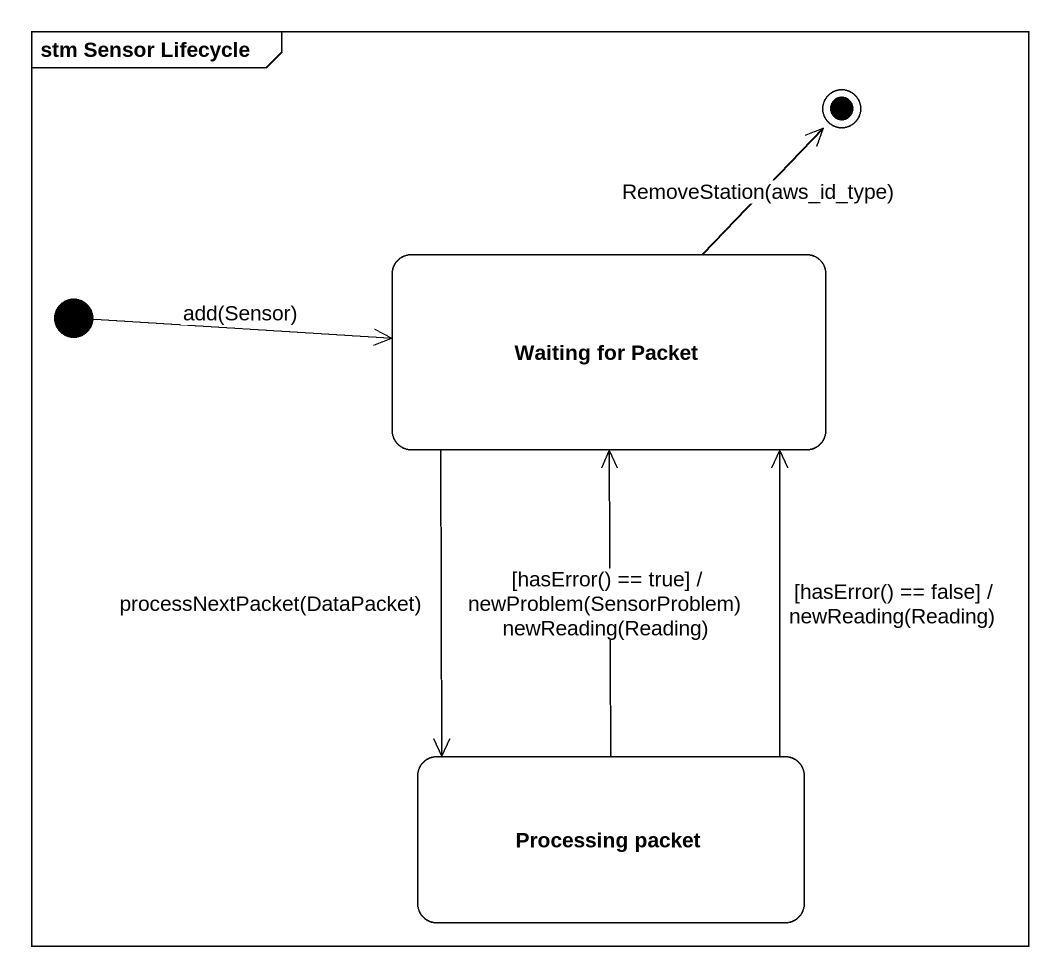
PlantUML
@startuml
mainframe stm Sensor Lifecycle
hide empty description
state "Waiting for Packet" as Waiting_for_Packet
state "Processing packet" as Processing_packet
[*] -right-> Waiting_for_Packet : add(Sensor)
Waiting_for_Packet --> Processing_packet : processNextPacket(DataPacket)
Processing_packet -up-> Waiting_for_Packet : [hasError() == true] / newProblem(SensorProblem) newReading(Reading)
Processing_packet -up-> Waiting_for_Packet : [hasError() == false] / newReading(Reading)
Waiting_for_Packet -up-> [*] : RemoveStation(aws_id_type)
@enduml
